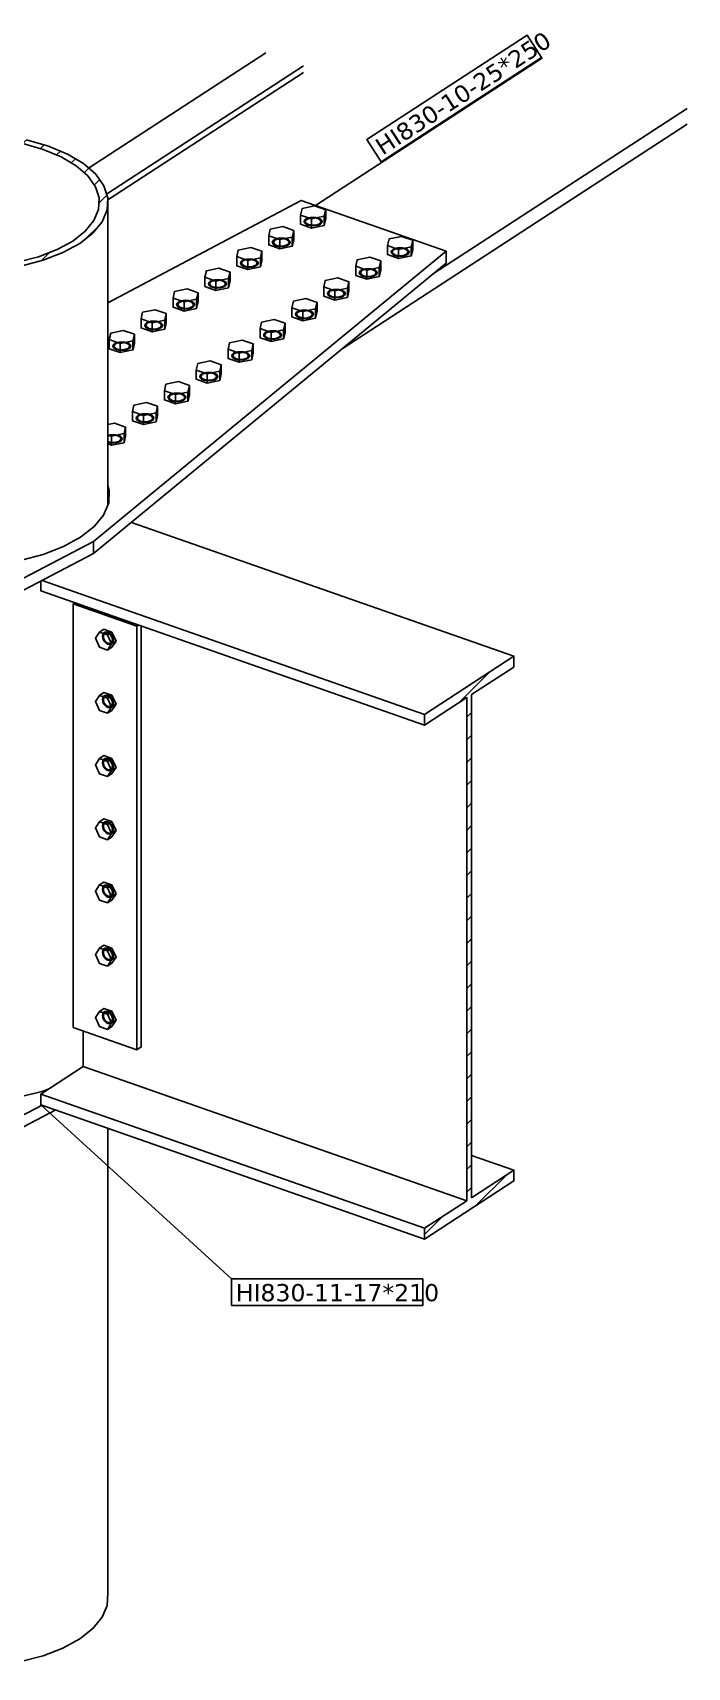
# Model space of a CAD drawing. Header units: millimetres. Extents: x 15962 to 71432, y 9666 to 72266.
# Drawn here: x 29095 to 30005, y 37798 to 40070 of the extents above; entities that cross this region are included whole.
import ezdxf

# ---------------------------------------------------------------- set-up
doc = ezdxf.new("R2010")
doc.units = ezdxf.units.MM
doc.header["$LTSCALE"] = 2
doc.styles.add('Arial Narrow', font='verdana.ttf', dxfattribs={"height": 0.2})

msp = doc.modelspace()

# ---------------------------------------------------------------- hatches: boundary and pattern name
at = {"linetype": 'Continuous'}
h = msp.add_hatch(dxfattribs=at)
h.set_pattern_fill('', scale=7, style=0, pattern_type=0)
h.set_pattern_definition([(45, (29086.616, 39921.609), (-15.7154, 15.7154), [])])
h.paths.add_polyline_path([(29116.8672, 39912.8497), (29086.616, 39921.6089), (29053.6367, 39927.7284), (29018.9313, 39931.0224), (28983.5545, 39931.3907), (28948.5811, 39928.8222), (28915.0738, 39923.3949), (28884.0506, 39915.2737), (28856.4542, 39904.7054), (28833.1231, 39892.011), (28814.7662, 39877.5764), (28801.9412, 39861.84), (28795.0379, 39845.2801), (28794.266, 39828.3997), (28799.6489, 39811.7118), (28811.0231, 39795.7235), (28828.043, 39780.9205), (28850.1915, 39767.7527), (28876.7955, 39756.62), (28907.0468, 39747.8609), (28940.0261, 39741.7413), (28974.7314, 39738.4474), (29010.1082, 39738.079), (29045.0816, 39740.6475), (29078.589, 39746.0748), (29109.6121, 39754.196), (29137.2085, 39764.7644), (29160.5396, 39777.4587), (29178.8965, 39791.8934), (29191.7215, 39807.6297), (29198.6248, 39824.1897), (29199.3967, 39841.07), (29194.0138, 39857.7579), (29182.6396, 39873.7462), (29165.6197, 39888.5492), (29143.4712, 39901.717)])
h.paths.add_polyline_path([(29155.6421, 39885.368), (29171.6559, 39871.4401), (29182.3577, 39856.3969), (29187.4224, 39840.6955), (29186.6961, 39824.813), (29180.2009, 39809.232), (29168.1341, 39794.4259), (29150.8623, 39780.8445), (29128.9104, 39768.9005), (29102.9453, 39758.9569), (29073.756, 39751.3158), (29042.2294, 39746.2093), (29009.3234, 39743.7927), (28976.0378, 39744.1392), (28943.384, 39747.2385), (28912.3542, 39752.9963), (28883.8912, 39761.2377), (28858.8599, 39771.7122), (28838.0207, 39784.1017), (28822.0069, 39798.0296), (28811.305, 39813.0728), (28806.2403, 39828.7742), (28806.9666, 39844.6567), (28813.4618, 39860.2377), (28825.5287, 39875.0439), (28842.8004, 39888.6252), (28864.7524, 39900.5692), (28890.7174, 39910.5128), (28919.9067, 39918.1539), (28951.4334, 39923.2604), (28984.3394, 39925.6771), (29017.6249, 39925.3305), (29050.2787, 39922.2312), (29081.3085, 39916.4734), (29109.7715, 39908.2321), (29134.8029, 39897.7575)])
h = msp.add_hatch(dxfattribs=at)
h.set_pattern_fill('', scale=7, style=0, pattern_type=0)
h.set_pattern_definition([(45, (29640.12, 39122.617), (-15.71545, 15.71545), [])])
h.paths.add_polyline_path([(29764.2949, 39203.4253), (29640.1199, 39122.6169), (29640.1199, 39107.677), (29698.9552, 39145.9648), (29698.9552, 38446.4264), (29640.1199, 38408.1385), (29640.1199, 38393.1987), (29764.2949, 38474.0071), (29764.2949, 38488.947), (29705.4596, 38450.6592), (29705.4596, 39150.1976), (29764.2949, 39188.4854)])

# ---------------------------------------------------------------- linework, layer by layer
at = {"color": 2, "linetype": 'Continuous'}
for p, q in [((29172.8274, 39882.2803), (29419.3641, 40042.7171)), ((29197.7841, 39846.0693), (29471.783, 40024.3775)), ((29488.3533, 39830.3814), (29803.7818, 40035.6505)), ((29199.3967, 39837.8911), (29471.783, 40015.1499)), ((29651.1069, 39734.5572), (30005.393, 39965.1133)), ((29523.9926, 39629.8656), (30005.393, 39943.1429)), ((29199.3967, 39413.4856), (29199.3967, 39841.07)), ((29200.9089, 39419.4919), (29199.3967, 39424.1799)), ((29232.237, 39389.5749), (29764.2949, 39203.4253)), ((29108.0371, 39308.7752), (29640.1199, 39122.6169)), ((29153.7826, 39277.8305), (29151.3741, 39276.2632)), ((29165.3517, 38633.1167), (29698.9552, 38446.4264)), ((29106.5164, 38594.8289), (29640.1199, 38408.1385)), ((29127.1672, 38572.664), (28519.7808, 38255.0166)), ((28541.6895, 38283.1718), (29108.0371, 38579.357)), ((29640.1199, 38393.1987), (29106.5164, 38579.889)), ((29199.3967, 37900.6822), (29199.3967, 38547.3933)), ((29705.4596, 38509.5315), (29764.2949, 38488.947))]:
    msp.add_line(p, q, dxfattribs=at)
at = {"color": 7, "linetype": 'Continuous'}
for p, q in [((29205.348, 39237.1667), (29199.1038, 39233.1031)), ((29210.9353, 39224.6661), (29205.348, 39237.1667)), ((29210.9353, 39224.6661), (29204.691, 39220.6026)), ((29205.348, 39149.2849), (29199.1038, 39145.2214)), ((29210.9353, 39136.7844), (29205.348, 39149.2849)), ((29210.9353, 39136.7844), (29204.691, 39132.7209)), ((29205.348, 39061.4032), (29199.1038, 39057.3397)), ((29210.9353, 39048.9026), (29204.691, 39044.8391)), ((29210.9353, 39048.9026), (29205.348, 39061.4032)), ((29205.348, 38973.5215), (29199.1038, 38969.458)), ((29210.9353, 38961.0209), (29204.691, 38956.9574)), ((29210.9353, 38961.0209), (29205.348, 38973.5215)), ((29205.348, 38885.6398), (29199.1038, 38881.5763)), ((29210.9353, 38873.1392), (29204.691, 38869.0757)), ((29210.9353, 38873.1392), (29205.348, 38885.6398)), ((29205.348, 38797.7581), (29199.1038, 38793.6946)), ((29210.9353, 38785.2575), (29205.348, 38797.7581)), ((29210.9353, 38785.2575), (29204.691, 38781.194)), ((29205.348, 38709.8764), (29199.1038, 38705.8129)), ((29210.9353, 38697.3758), (29205.348, 38709.8764)), ((29210.9353, 38697.3758), (29204.691, 38693.3123))]:
    msp.add_line(p, q, dxfattribs=at)
at = {"color": 2, "linetype": 'Continuous'}
for points in [[(29073.756, 39751.3158), (29102.9453, 39758.9569), (29128.9104, 39768.9005), (29150.8623, 39780.8445), (29168.1341, 39794.4259), (29180.2009, 39809.232), (29186.6961, 39824.813), (29187.4224, 39840.6955), (29182.3577, 39856.3969), (29171.6559, 39871.4401), (29155.6421, 39885.368), (29134.8029, 39897.7575), (29109.7715, 39908.2321), (29081.3085, 39916.4734)], [(29086.616, 39921.6089), (29116.8672, 39912.8497), (29143.4712, 39901.717), (29165.6197, 39888.5492), (29182.6396, 39873.7462), (29194.0138, 39857.7579), (29199.3967, 39841.07), (29198.6248, 39824.1897), (29191.7215, 39807.6297), (29178.8965, 39791.8934), (29160.5396, 39777.4587), (29137.2085, 39764.7644), (29109.6121, 39754.196), (29078.589, 39746.0748)], [(29199.3967, 39694.6568), (29468.4008, 39837.3622), (29670.012, 39766.825), (29179.526, 39362.8596), (28519.7808, 39017.8298), (28519.7808, 39001.1323), (29179.526, 39346.1621)], [(29670.012, 39766.825), (29670.012, 39750.1275), (29179.526, 39346.1621), (29179.526, 39362.8596)], [(28794.266, 39455.2378), (28787.2593, 39438.4299), (28786.4684, 39421.1337), (28791.9839, 39404.0348), (28803.6383, 39387.6527), (28821.0774, 39372.4851), (28843.7713, 39358.9929), (28871.0306, 39347.5861), (28902.027, 39338.6112), (28935.8186, 39332.3409), (28971.3787, 39328.9658), (29007.6269, 39328.5884), (29043.4617, 39331.2202), (29077.7944, 39336.7812), (29109.5817, 39345.1024), (29137.8578, 39355.931), (29161.7635, 39368.938), (29180.5726, 39383.7282), (29193.7134, 39399.8522), (29200.7868, 39416.82), (29201.5777, 39434.1161), (29199.3967, 39440.8775)], [(29640.1199, 39107.677), (29106.5164, 39294.3674), (29106.5164, 39307.9799)], [(29240.0831, 39245.2268), (29151.3741, 39276.2632), (29151.3741, 38687.4557), (29240.0831, 38656.4193), (29245.9962, 38660.2674), (29245.9962, 39245.5679)], [(29242.4915, 39246.7941), (29240.0831, 39245.2268), (29240.0831, 38656.4193)], [(28971.8591, 38582.8451), (29007.6269, 38582.4727), (29043.4617, 38585.1045), (29077.7944, 38590.6655), (29109.5817, 38598.9867), (29117.6584, 38602.0798)], [(29199.3967, 37900.6822), (29198.6248, 37883.8018), (29191.7215, 37867.2419), (29178.8965, 37851.5055), (29160.5396, 37837.0708), (29137.2085, 37824.3765), (29109.6121, 37813.8082), (29078.589, 37805.687), (29045.0816, 37800.2597), (29010.1082, 37797.6912), (28974.7314, 37798.0595), (28940.0261, 37801.3535), (28907.0468, 37807.473), (28876.7955, 37816.2322), (28850.1915, 37827.3648), (28828.043, 37840.5327), (28811.0231, 37855.3356), (28799.6489, 37871.324), (28794.266, 37888.0118)]]:
    msp.add_lwpolyline(points, dxfattribs=at)
at = {"color": 7, "linetype": 'Continuous'}
for points in [[(29487.1448, 39829.6601), (29502.5096, 39824.2845), (29500.4355, 39815.2474), (29482.9964, 39811.586), (29467.6316, 39816.9616), (29469.7058, 39825.9987)], [(29442.7966, 39800.8), (29458.1614, 39795.4243), (29456.0872, 39786.3872), (29438.6482, 39782.7258), (29423.2834, 39788.1015), (29425.3576, 39797.1385)], [(29477.6793, 39803.0526), (29474.9259, 39804.3779), (29473.1657, 39806.0443), (29472.5707, 39807.8887), (29473.1994, 39809.7305), (29474.9901, 39811.3895), (29477.7675, 39812.7032), (29481.2598, 39813.5432), (29485.1252, 39813.8271), (29488.9852, 39813.5271), (29492.462, 39812.6727), (29495.2153, 39811.3474), (29496.9756, 39809.681), (29497.5705, 39807.8366), (29496.9419, 39805.9948), (29495.1512, 39804.3358), (29492.3737, 39803.022), (29488.8814, 39802.1821), (29485.0161, 39801.8982), (29481.1561, 39802.1982)], [(29480.6404, 39812.6669), (29486.2682, 39813.0802), (29491.575, 39812.0955), (29495.139, 39809.9765), (29496.0052, 39807.2912), (29493.9415, 39804.759), (29489.5008, 39803.0584), (29483.8731, 39802.6451), (29478.5662, 39803.6298), (29475.0022, 39805.7487), (29474.136, 39808.434), (29476.1997, 39810.9663)], [(29433.331, 39774.1924), (29430.5777, 39775.5177), (29428.8175, 39777.1841), (29428.2225, 39779.0285), (29428.8512, 39780.8703), (29430.6418, 39782.5293), (29433.4193, 39783.8431), (29436.9116, 39784.683), (29440.7769, 39784.9669), (29444.6369, 39784.6669), (29448.1138, 39783.8125), (29450.8671, 39782.4872), (29452.6273, 39780.8208), (29453.2223, 39778.9764), (29452.5936, 39777.1346), (29450.803, 39775.4756), (29448.0255, 39774.1618), (29444.5332, 39773.3219), (29440.6679, 39773.038), (29436.8079, 39773.338)], [(29436.2922, 39783.8067), (29441.9199, 39784.22), (29447.2268, 39783.2353), (29450.7908, 39781.1164), (29451.657, 39778.4311), (29449.5933, 39775.8988), (29445.1526, 39774.1982), (29439.5249, 39773.7849), (29434.218, 39774.7696), (29430.654, 39776.8886), (29429.7878, 39779.5739), (29431.8515, 39782.1061)], [(29608.1115, 39787.3378), (29623.4763, 39781.9622), (29621.4021, 39772.9251), (29603.9631, 39769.2637), (29588.5983, 39774.6394), (29590.6725, 39783.6764)], [(29398.4484, 39771.9398), (29413.8132, 39766.5641), (29411.739, 39757.5271), (29394.3, 39753.8657), (29378.9352, 39759.2413), (29381.0093, 39768.2784)], [(29388.9828, 39745.3323), (29386.2295, 39746.6576), (29384.4692, 39748.324), (29383.8743, 39750.1683), (29384.5029, 39752.0102), (29386.2936, 39753.6692), (29389.0711, 39754.9829), (29392.5634, 39755.8229), (29396.4287, 39756.1067), (29400.2887, 39755.8068), (29403.7655, 39754.9523), (29406.5189, 39753.6271), (29408.2791, 39751.9607), (29408.8741, 39750.1163), (29408.2454, 39748.2744), (29406.4547, 39746.6155), (29403.6773, 39745.3017), (29400.185, 39744.4618), (29396.3196, 39744.1779), (29392.4596, 39744.4778)], [(29391.944, 39754.9465), (29397.5717, 39755.3599), (29402.8786, 39754.3751), (29406.4426, 39752.2562), (29407.3088, 39749.5709), (29405.2451, 39747.0387), (29400.8044, 39745.3381), (29395.1766, 39744.9248), (29389.8698, 39745.9095), (29386.3058, 39748.0284), (29385.4396, 39750.7137), (29387.5033, 39753.2459)], [(29563.7633, 39758.4777), (29579.1281, 39753.102), (29577.0539, 39744.065), (29559.6149, 39740.4035), (29544.2501, 39745.7792), (29546.3243, 39754.8163)], [(29598.6459, 39760.7303), (29595.8926, 39762.0556), (29594.1324, 39763.722), (29593.5374, 39765.5664), (29594.1661, 39767.4082), (29595.9568, 39769.0672), (29598.7342, 39770.381), (29602.2265, 39771.2209), (29606.0919, 39771.5048), (29609.9519, 39771.2048), (29613.4287, 39770.3504), (29616.182, 39769.0251), (29617.9423, 39767.3587), (29618.5372, 39765.5143), (29617.9086, 39763.6725), (29616.1179, 39762.0135), (29613.3404, 39760.6997), (29609.8481, 39759.8598), (29605.9828, 39759.5759), (29602.1228, 39759.8759)], [(29601.6071, 39770.3446), (29607.2349, 39770.7579), (29612.5417, 39769.7732), (29616.1057, 39767.6543), (29616.9719, 39764.9689), (29614.9082, 39762.4367), (29610.4675, 39760.7361), (29604.8398, 39760.3228), (29599.5329, 39761.3075), (29595.9689, 39763.4264), (29595.1027, 39766.1118), (29597.1664, 39768.644)], [(29354.1002, 39743.0796), (29369.465, 39737.704), (29367.3908, 39728.6669), (29349.9518, 39725.0055), (29334.5869, 39730.3812), (29336.6611, 39739.4182)], [(29519.4151, 39729.6175), (29534.7799, 39724.2419), (29532.7057, 39715.2048), (29515.2667, 39711.5434), (29499.9018, 39716.919), (29501.976, 39725.9561)], [(29554.2977, 39731.8702), (29551.5444, 39733.1954), (29549.7841, 39734.8618), (29549.1892, 39736.7062), (29549.8179, 39738.548), (29551.6085, 39740.207), (29554.386, 39741.5208), (29557.8783, 39742.3607), (29561.7436, 39742.6446), (29565.6036, 39742.3446), (29569.0805, 39741.4902), (29571.8338, 39740.1649), (29573.594, 39738.4985), (29574.189, 39736.6542), (29573.5603, 39734.8123), (29571.7697, 39733.1533), (29568.9922, 39731.8396), (29565.4999, 39730.9996), (29561.6346, 39730.7158), (29557.7745, 39731.0157)], [(29557.2589, 39741.4844), (29562.8866, 39741.8977), (29568.1935, 39740.913), (29571.7575, 39738.7941), (29572.6237, 39736.1088), (29570.56, 39733.5765), (29566.1193, 39731.8759), (29560.4916, 39731.4626), (29555.1847, 39732.4474), (29551.6207, 39734.5663), (29550.7545, 39737.2516), (29552.8182, 39739.7838)], [(29309.7519, 39714.2195), (29325.1168, 39708.8438), (29323.0426, 39699.8068), (29305.6035, 39696.1454), (29290.2387, 39701.521), (29292.3129, 39710.5581)], [(29344.6346, 39716.4721), (29341.8813, 39717.7974), (29340.121, 39719.4638), (29339.5261, 39721.3082), (29340.1547, 39723.15), (29341.9454, 39724.809), (29344.7228, 39726.1228), (29348.2152, 39726.9627), (29352.0805, 39727.2466), (29355.9405, 39726.9466), (29359.4173, 39726.0922), (29362.1706, 39724.7669), (29363.9309, 39723.1005), (29364.5258, 39721.2561), (29363.8972, 39719.4143), (29362.1065, 39717.7553), (29359.3291, 39716.4415), (29355.8368, 39715.6016), (29351.9714, 39715.3177), (29348.1114, 39715.6177)], [(29347.5957, 39726.0864), (29353.2235, 39726.4997), (29358.5304, 39725.515), (29362.0944, 39723.3961), (29362.9606, 39720.7107), (29360.8968, 39718.1785), (29356.4562, 39716.4779), (29350.8284, 39716.0646), (29345.5216, 39717.0493), (29341.9575, 39719.1682), (29341.0913, 39721.8536), (29343.1551, 39724.3858)], [(29509.9495, 39703.01), (29507.1962, 39704.3353), (29505.4359, 39706.0017), (29504.841, 39707.846), (29505.4696, 39709.6879), (29507.2603, 39711.3469), (29510.0378, 39712.6606), (29513.5301, 39713.5006), (29517.3954, 39713.7845), (29521.2554, 39713.4845), (29524.7322, 39712.6301), (29527.4855, 39711.3048), (29529.2458, 39709.6384), (29529.8408, 39707.794), (29529.2121, 39705.9522), (29527.4214, 39704.2932), (29524.644, 39702.9794), (29521.1517, 39702.1395), (29517.2863, 39701.8556), (29513.4263, 39702.1556)], [(29512.9107, 39712.6243), (29518.5384, 39713.0376), (29523.8453, 39712.0528), (29527.4093, 39709.9339), (29528.2755, 39707.2486), (29526.2118, 39704.7164), (29521.7711, 39703.0158), (29516.1433, 39702.6025), (29510.8365, 39703.5872), (29507.2724, 39705.7061), (29506.4063, 39708.3914), (29508.47, 39710.9237)], [(29265.4037, 39685.3593), (29280.7685, 39679.9837), (29278.6943, 39670.9466), (29261.2553, 39667.2852), (29245.8905, 39672.6608), (29247.9647, 39681.6979)], [(29300.2864, 39687.612), (29297.5331, 39688.9372), (29295.7728, 39690.6036), (29295.1779, 39692.448), (29295.8065, 39694.2899), (29297.5972, 39695.9488), (29300.3746, 39697.2626), (29303.8669, 39698.1025), (29307.7323, 39698.3864), (29311.5923, 39698.0865), (29315.0691, 39697.232), (29317.8224, 39695.9067), (29319.5827, 39694.2403), (29320.1776, 39692.396), (29319.549, 39690.5541), (29317.7583, 39688.8951), (29314.9809, 39687.5814), (29311.4885, 39686.7414), (29307.6232, 39686.4576), (29303.7632, 39686.7575)], [(29303.2475, 39697.2262), (29308.8753, 39697.6395), (29314.1821, 39696.6548), (29317.7462, 39694.5359), (29318.6124, 39691.8506), (29316.5486, 39689.3184), (29312.108, 39687.6178), (29306.4802, 39687.2044), (29301.1733, 39688.1892), (29297.6093, 39690.3081), (29296.7431, 39692.9934), (29298.8068, 39695.5256)], [(29475.0668, 39700.7574), (29490.4317, 39695.3817), (29488.3575, 39686.3446), (29470.9185, 39682.6832), (29455.5536, 39688.0589), (29457.6278, 39697.0959)], [(29465.6013, 39674.1498), (29462.848, 39675.4751), (29461.0877, 39677.1415), (29460.4928, 39678.9859), (29461.1214, 39680.8277), (29462.9121, 39682.4867), (29465.6895, 39683.8005), (29469.1818, 39684.6404), (29473.0472, 39684.9243), (29476.9072, 39684.6243), (29480.384, 39683.7699), (29483.1373, 39682.4446), (29484.8976, 39680.7782), (29485.4925, 39678.9338), (29484.8639, 39677.092), (29483.0732, 39675.433), (29480.2958, 39674.1192), (29476.8035, 39673.2793), (29472.9381, 39672.9954), (29469.0781, 39673.2954)], [(29468.5624, 39683.7641), (29474.1902, 39684.1774), (29479.4971, 39683.1927), (29483.0611, 39681.0738), (29483.9273, 39678.3885), (29481.8635, 39675.8562), (29477.4229, 39674.1556), (29471.7951, 39673.7423), (29466.4882, 39674.727), (29462.9242, 39676.8459), (29462.058, 39679.5313), (29464.1218, 39682.0635)], [(29255.9381, 39658.7518), (29253.1848, 39660.0771), (29251.4246, 39661.7435), (29250.8296, 39663.5879), (29251.4583, 39665.4297), (29253.249, 39667.0887), (29256.0264, 39668.4025), (29259.5187, 39669.2424), (29263.3841, 39669.5263), (29267.2441, 39669.2263), (29270.7209, 39668.3719), (29273.4742, 39667.0466), (29275.2345, 39665.3802), (29275.8294, 39663.5358), (29275.2008, 39661.694), (29273.4101, 39660.035), (29270.6326, 39658.7212), (29267.1403, 39657.8813), (29263.275, 39657.5974), (29259.415, 39657.8974)], [(29258.8993, 39668.3661), (29264.5271, 39668.7794), (29269.8339, 39667.7947), (29273.3979, 39665.6757), (29274.2641, 39662.9904), (29272.2004, 39660.4582), (29267.7597, 39658.7576), (29262.132, 39658.3443), (29256.8251, 39659.329), (29253.2611, 39661.4479), (29252.3949, 39664.1332), (29254.4586, 39666.6655)], [(29430.7186, 39671.8972), (29446.0835, 39666.5215), (29444.0093, 39657.4845), (29426.5702, 39653.8231), (29411.2054, 39659.1987), (29413.2796, 39668.2358)], [(29221.0555, 39656.4992), (29236.4203, 39651.1235), (29234.3461, 39642.0864), (29216.9071, 39638.425), (29201.5423, 39643.8007), (29203.6165, 39652.8377)], [(29211.5899, 39629.8916), (29208.8366, 39631.2169), (29207.0763, 39632.8833), (29206.4814, 39634.7277), (29207.1101, 39636.5695), (29208.9007, 39638.2285), (29211.6782, 39639.5423), (29215.1705, 39640.3822), (29219.0358, 39640.6661), (29222.8958, 39640.3661), (29226.3727, 39639.5117), (29229.126, 39638.1864), (29230.8862, 39636.52), (29231.4812, 39634.6756), (29230.8525, 39632.8338), (29229.0619, 39631.1748), (29226.2844, 39629.8611), (29222.7921, 39629.0211), (29218.9268, 39628.7372), (29215.0667, 39629.0372)], [(29214.5511, 39639.5059), (29220.1788, 39639.9192), (29225.4857, 39638.9345), (29229.0497, 39636.8156), (29229.9159, 39634.1303), (29227.8522, 39631.598), (29223.4115, 39629.8974), (29217.7838, 39629.4841), (29212.4769, 39630.4688), (29208.9129, 39632.5878), (29208.0467, 39635.2731), (29210.1104, 39637.8053)], [(29386.3704, 39643.037), (29401.7352, 39637.6614), (29399.661, 39628.6243), (29382.222, 39624.9629), (29366.8572, 39630.3386), (29368.9314, 39639.3756)], [(29421.2531, 39645.2897), (29418.4998, 39646.615), (29416.7395, 39648.2813), (29416.1446, 39650.1257), (29416.7732, 39651.9676), (29418.5639, 39653.6266), (29421.3413, 39654.9403), (29424.8336, 39655.7803), (29428.699, 39656.0641), (29432.559, 39655.7642), (29436.0358, 39654.9097), (29438.7891, 39653.5845), (29440.5494, 39651.9181), (29441.1443, 39650.0737), (29440.5157, 39648.2318), (29438.725, 39646.5728), (29435.9476, 39645.2591), (29432.4552, 39644.4192), (29428.5899, 39644.1353), (29424.7299, 39644.4352)], [(29424.2142, 39654.9039), (29429.842, 39655.3173), (29435.1488, 39654.3325), (29438.7129, 39652.2136), (29439.5791, 39649.5283), (29437.5153, 39646.9961), (29433.0746, 39645.2955), (29427.4469, 39644.8822), (29422.14, 39645.8669), (29418.576, 39647.9858), (29417.7098, 39650.6711), (29419.7735, 39653.2033)], [(29376.9048, 39616.4295), (29374.1515, 39617.7548), (29372.3913, 39619.4212), (29371.7963, 39621.2656), (29372.425, 39623.1074), (29374.2157, 39624.7664), (29376.9931, 39626.0802), (29380.4854, 39626.9201), (29384.3508, 39627.204), (29388.2108, 39626.904), (29391.6876, 39626.0496), (29394.4409, 39624.7243), (29396.2012, 39623.0579), (29396.7961, 39621.2135), (29396.1674, 39619.3717), (29394.3768, 39617.7127), (29391.5993, 39616.3989), (29388.107, 39615.559), (29384.2417, 39615.2751), (29380.3817, 39615.5751)], [(29379.866, 39626.0438), (29385.4937, 39626.4571), (29390.8006, 39625.4724), (29394.3646, 39623.3535), (29395.2308, 39620.6681), (29393.1671, 39618.1359), (29388.7264, 39616.4353), (29383.0987, 39616.022), (29377.7918, 39617.0067), (29374.2278, 39619.1256), (29373.3616, 39621.811), (29375.4253, 39624.3432)], [(29342.0222, 39614.1769), (29357.387, 39608.8012), (29355.3128, 39599.7642), (29337.8738, 39596.1028), (29322.509, 39601.4784), (29324.5832, 39610.5155)], [(29332.5566, 39587.5694), (29329.8033, 39588.8946), (29328.043, 39590.561), (29327.4481, 39592.4054), (29328.0767, 39594.2472), (29329.8674, 39595.9062), (29332.6449, 39597.22), (29336.1372, 39598.0599), (29340.0025, 39598.3438), (29343.8625, 39598.0439), (29347.3394, 39597.1894), (29350.0927, 39595.8641), (29351.8529, 39594.1977), (29352.4479, 39592.3534), (29351.8192, 39590.5115), (29350.0285, 39588.8525), (29347.2511, 39587.5388), (29343.7588, 39586.6988), (29339.8934, 39586.415), (29336.0334, 39586.7149)], [(29335.5178, 39597.1836), (29341.1455, 39597.5969), (29346.4524, 39596.6122), (29350.0164, 39594.4933), (29350.8826, 39591.808), (29348.8189, 39589.2758), (29344.3782, 39587.5751), (29338.7505, 39587.1618), (29333.4436, 39588.1466), (29329.8796, 39590.2655), (29329.0134, 39592.9508), (29331.0771, 39595.483)], [(29297.674, 39585.3167), (29313.0388, 39579.9411), (29310.9646, 39570.904), (29293.5256, 39567.2426), (29278.1607, 39572.6182), (29280.2349, 39581.6553)], [(29253.3257, 39556.4566), (29268.6906, 39551.0809), (29266.6164, 39542.0438), (29249.1774, 39538.3824), (29233.8125, 39543.7581), (29235.8867, 39552.7951)], [(29288.2084, 39558.7092), (29285.4551, 39560.0345), (29283.6948, 39561.7009), (29283.0999, 39563.5453), (29283.7285, 39565.3871), (29285.5192, 39567.0461), (29288.2966, 39568.3598), (29291.789, 39569.1998), (29295.6543, 39569.4837), (29299.5143, 39569.1837), (29302.9911, 39568.3293), (29305.7444, 39567.004), (29307.5047, 39565.3376), (29308.0996, 39563.4932), (29307.471, 39561.6514), (29305.6803, 39559.9924), (29302.9029, 39558.6786), (29299.4106, 39557.8387), (29295.5452, 39557.5548), (29291.6852, 39557.8548)], [(29291.1696, 39568.3235), (29296.7973, 39568.7368), (29302.1042, 39567.7521), (29305.6682, 39565.6331), (29306.5344, 39562.9478), (29304.4707, 39560.4156), (29300.03, 39558.715), (29294.4022, 39558.3017), (29289.0954, 39559.2864), (29285.5313, 39561.4053), (29284.6651, 39564.0906), (29286.7289, 39566.6229)], [(29243.8602, 39529.849), (29241.1069, 39531.1743), (29239.3466, 39532.8407), (29238.7517, 39534.6851), (29239.3803, 39536.5269), (29241.171, 39538.1859), (29243.9484, 39539.4997), (29247.4407, 39540.3396), (29251.3061, 39540.6235), (29255.1661, 39540.3235), (29258.6429, 39539.4691), (29261.3962, 39538.1438), (29263.1565, 39536.4774), (29263.7514, 39534.633), (29263.1228, 39532.7912), (29261.3321, 39531.1322), (29258.5547, 39529.8184), (29255.0624, 39528.9785), (29251.197, 39528.6946), (29247.337, 39528.9946)], [(29246.8213, 39539.4633), (29252.4491, 39539.8766), (29257.756, 39538.8919), (29261.32, 39536.773), (29262.1862, 39534.0877), (29260.1224, 39531.5554), (29255.6818, 39529.8548), (29250.054, 39529.4415), (29244.7471, 39530.4262), (29241.1831, 39532.5452), (29240.3169, 39535.2305), (29242.3807, 39537.7627)], [(29199.1038, 39212.0115), (29187.9294, 39215.9211), (29182.3422, 39228.4217), (29187.9294, 39237.0127), (29199.1038, 39233.1031), (29204.691, 39220.6026)], [(29199.7608, 39236.9244), (29202.1283, 39235.6875), (29204.264, 39233.7544), (29205.9589, 39231.3144), (29207.0471, 39228.6063), (29207.422, 39225.8952), (29207.0471, 39223.4465), (29205.9589, 39221.4999), (29204.264, 39220.2458), (29202.1283, 39219.8072), (29199.7608, 39220.2269), (29197.3934, 39221.4638), (29195.2577, 39223.3969), (29193.5628, 39225.8369), (29192.4746, 39228.545), (29192.0996, 39231.256), (29192.4746, 39233.7048), (29193.5628, 39235.6514), (29195.2577, 39236.9054), (29197.3934, 39237.3441)], [(29205.348, 39223.1056), (29202.9866, 39221.3584), (29199.7608, 39221.5451), (29196.535, 39223.6156), (29194.1736, 39227.0152), (29193.3093, 39230.8328), (29194.1736, 39234.0457), (29196.535, 39235.7929), (29199.7608, 39235.6062), (29202.9866, 39233.5357), (29205.348, 39230.1361), (29206.2124, 39226.3184)], [(29199.1038, 39124.1298), (29187.9294, 39128.0394), (29182.3422, 39140.54), (29187.9294, 39149.131), (29199.1038, 39145.2214), (29204.691, 39132.7209)], [(29199.7608, 39149.0427), (29202.1283, 39147.8058), (29204.264, 39145.8727), (29205.9589, 39143.4327), (29207.0471, 39140.7246), (29207.422, 39138.0135), (29207.0471, 39135.5648), (29205.9589, 39133.6181), (29204.264, 39132.3641), (29202.1283, 39131.9255), (29199.7608, 39132.3452), (29197.3934, 39133.5821), (29195.2577, 39135.5151), (29193.5628, 39137.9551), (29192.4746, 39140.6632), (29192.0996, 39143.3743), (29192.4746, 39145.8231), (29193.5628, 39147.7697), (29195.2577, 39149.0237), (29197.3934, 39149.4624)], [(29205.348, 39135.2239), (29202.9866, 39133.4767), (29199.7608, 39133.6634), (29196.535, 39135.7339), (29194.1736, 39139.1334), (29193.3093, 39142.9511), (29194.1736, 39146.164), (29196.535, 39147.9111), (29199.7608, 39147.7245), (29202.9866, 39145.654), (29205.348, 39142.2544), (29206.2124, 39138.4367)], [(29199.1038, 39036.2481), (29187.9294, 39040.1577), (29182.3422, 39052.6583), (29187.9294, 39061.2493), (29199.1038, 39057.3397), (29204.691, 39044.8391)], [(29199.7608, 39061.161), (29202.1283, 39059.9241), (29204.264, 39057.991), (29205.9589, 39055.551), (29207.0471, 39052.8429), (29207.422, 39050.1318), (29207.0471, 39047.6831), (29205.9589, 39045.7364), (29204.264, 39044.4824), (29202.1283, 39044.0438), (29199.7608, 39044.4635), (29197.3934, 39045.7004), (29195.2577, 39047.6334), (29193.5628, 39050.0734), (29192.4746, 39052.7815), (29192.0996, 39055.4926), (29192.4746, 39057.9413), (29193.5628, 39059.888), (29195.2577, 39061.142), (29197.3934, 39061.5807)], [(29205.348, 39047.3422), (29202.9866, 39045.595), (29199.7608, 39045.7817), (29196.535, 39047.8522), (29194.1736, 39051.2517), (29193.3093, 39055.0694), (29194.1736, 39058.2823), (29196.535, 39060.0294), (29199.7608, 39059.8428), (29202.9866, 39057.7722), (29205.348, 39054.3727), (29206.2124, 39050.555)], [(29199.1038, 38948.3664), (29187.9294, 38952.276), (29182.3422, 38964.7766), (29187.9294, 38973.3676), (29199.1038, 38969.458), (29204.691, 38956.9574)], [(29199.7608, 38973.2793), (29202.1283, 38972.0424), (29204.264, 38970.1093), (29205.9589, 38967.6693), (29207.0471, 38964.9612), (29207.422, 38962.2501), (29207.0471, 38959.8014), (29205.9589, 38957.8547), (29204.264, 38956.6007), (29202.1283, 38956.1621), (29199.7608, 38956.5817), (29197.3934, 38957.8187), (29195.2577, 38959.7517), (29193.5628, 38962.1917), (29192.4746, 38964.8998), (29192.0996, 38967.6109), (29192.4746, 38970.0596), (29193.5628, 38972.0063), (29195.2577, 38973.2603), (29197.3934, 38973.6989)], [(29205.348, 38959.4605), (29202.9866, 38957.7133), (29199.7608, 38957.9), (29196.535, 38959.9705), (29194.1736, 38963.37), (29193.3093, 38967.1877), (29194.1736, 38970.4006), (29196.535, 38972.1477), (29199.7608, 38971.961), (29202.9866, 38969.8905), (29205.348, 38966.491), (29206.2124, 38962.6733)], [(29199.1038, 38860.4847), (29187.9294, 38864.3943), (29182.3422, 38876.8948), (29187.9294, 38885.4859), (29199.1038, 38881.5763), (29204.691, 38869.0757)], [(29199.7608, 38885.3976), (29202.1283, 38884.1606), (29204.264, 38882.2276), (29205.9589, 38879.7876), (29207.0471, 38877.0795), (29207.422, 38874.3684), (29207.0471, 38871.9197), (29205.9589, 38869.973), (29204.264, 38868.719), (29202.1283, 38868.2804), (29199.7608, 38868.7), (29197.3934, 38869.9369), (29195.2577, 38871.87), (29193.5628, 38874.31), (29192.4746, 38877.0181), (29192.0996, 38879.7292), (29192.4746, 38882.1779), (29193.5628, 38884.1246), (29195.2577, 38885.3786), (29197.3934, 38885.8172)], [(29205.348, 38871.5787), (29202.9866, 38869.8316), (29199.7608, 38870.0183), (29196.535, 38872.0888), (29194.1736, 38875.4883), (29193.3093, 38879.306), (29194.1736, 38882.5188), (29196.535, 38884.266), (29199.7608, 38884.0793), (29202.9866, 38882.0088), (29205.348, 38878.6093), (29206.2124, 38874.7916)], [(29199.1038, 38772.603), (29187.9294, 38776.5125), (29182.3422, 38789.0131), (29187.9294, 38797.6042), (29199.1038, 38793.6946), (29204.691, 38781.194)], [(29199.7608, 38797.5158), (29202.1283, 38796.2789), (29204.264, 38794.3459), (29205.9589, 38791.9059), (29207.0471, 38789.1978), (29207.422, 38786.4867), (29207.0471, 38784.0379), (29205.9589, 38782.0913), (29204.264, 38780.8373), (29202.1283, 38780.3986), (29199.7608, 38780.8183), (29197.3934, 38782.0552), (29195.2577, 38783.9883), (29193.5628, 38786.4283), (29192.4746, 38789.1364), (29192.0996, 38791.8475), (29192.4746, 38794.2962), (29193.5628, 38796.2429), (29195.2577, 38797.4969), (29197.3934, 38797.9355)], [(29205.348, 38783.697), (29202.9866, 38781.9499), (29199.7608, 38782.1365), (29196.535, 38784.2071), (29194.1736, 38787.6066), (29193.3093, 38791.4243), (29194.1736, 38794.6371), (29196.535, 38796.3843), (29199.7608, 38796.1976), (29202.9866, 38794.1271), (29205.348, 38790.7276), (29206.2124, 38786.9099)], [(29199.1038, 38684.7213), (29187.9294, 38688.6308), (29182.3422, 38701.1314), (29187.9294, 38709.7224), (29199.1038, 38705.8129), (29204.691, 38693.3123)], [(29199.7608, 38709.6341), (29202.1283, 38708.3972), (29204.264, 38706.4642), (29205.9589, 38704.0242), (29207.0471, 38701.3161), (29207.422, 38698.605), (29207.0471, 38696.1562), (29205.9589, 38694.2096), (29204.264, 38692.9556), (29202.1283, 38692.5169), (29199.7608, 38692.9366), (29197.3934, 38694.1735), (29195.2577, 38696.1066), (29193.5628, 38698.5466), (29192.4746, 38701.2547), (29192.0996, 38703.9658), (29192.4746, 38706.4145), (29193.5628, 38708.3611), (29195.2577, 38709.6152), (29197.3934, 38710.0538)], [(29205.348, 38695.8153), (29202.9866, 38694.0682), (29199.7608, 38694.2548), (29196.535, 38696.3253), (29194.1736, 38699.7249), (29193.3093, 38703.5426), (29194.1736, 38706.7554), (29196.535, 38708.5026), (29199.7608, 38708.3159), (29202.9866, 38706.2454), (29205.348, 38702.8459), (29206.2124, 38699.0282)]]:
    msp.add_lwpolyline(points, close=True, dxfattribs=at)
for points in [[(29500.4355, 39802.487), (29502.5096, 39811.524), (29502.5096, 39824.2845)], [(29482.9964, 39811.586), (29482.9964, 39798.8256), (29467.6316, 39804.2012), (29467.6316, 39816.9616)], [(29482.9964, 39798.8256), (29500.4355, 39802.487), (29500.4355, 39815.2474)], [(29438.6482, 39782.7258), (29438.6482, 39769.9654), (29423.2834, 39775.3411), (29423.2834, 39788.1015)], [(29438.6482, 39769.9654), (29456.0872, 39773.6268), (29456.0872, 39786.3872)], [(29456.0872, 39773.6268), (29458.1614, 39782.6639), (29458.1614, 39795.4243)], [(29603.9631, 39769.2637), (29603.9631, 39756.5033), (29588.5983, 39761.8789), (29588.5983, 39774.6394)], [(29621.4021, 39760.1647), (29623.4763, 39769.2018), (29623.4763, 39781.9622)], [(29394.3, 39753.8657), (29394.3, 39741.1052), (29378.9352, 39746.4809), (29378.9352, 39759.2413)], [(29394.3, 39741.1052), (29411.739, 39744.7667), (29411.739, 39757.5271)], [(29411.739, 39744.7667), (29413.8132, 39753.8037), (29413.8132, 39766.5641)], [(29577.0539, 39731.3045), (29579.1281, 39740.3416), (29579.1281, 39753.102)], [(29603.9631, 39756.5033), (29621.4021, 39760.1647), (29621.4021, 39772.9251)], [(29349.9518, 39725.0055), (29349.9518, 39712.2451), (29334.5869, 39717.6207), (29334.5869, 39730.3812)], [(29349.9518, 39712.2451), (29367.3908, 39715.9065), (29367.3908, 39728.6669)], [(29367.3908, 39715.9065), (29369.465, 39724.9436), (29369.465, 39737.704)], [(29559.6149, 39740.4035), (29559.6149, 39727.6431), (29544.2501, 39733.0188), (29544.2501, 39745.7792)], [(29559.6149, 39727.6431), (29577.0539, 39731.3045), (29577.0539, 39744.065)], [(29323.0426, 39687.0463), (29325.1168, 39696.0834), (29325.1168, 39708.8438)], [(29515.2667, 39711.5434), (29515.2667, 39698.783), (29499.9018, 39704.1586), (29499.9018, 39716.919)], [(29515.2667, 39698.783), (29532.7057, 39702.4444), (29532.7057, 39715.2048)], [(29532.7057, 39702.4444), (29534.7799, 39711.4814), (29534.7799, 39724.2419)], [(29305.6035, 39696.1454), (29305.6035, 39683.3849), (29290.2387, 39688.7606), (29290.2387, 39701.521)], [(29305.6035, 39683.3849), (29323.0426, 39687.0463), (29323.0426, 39699.8068)], [(29470.9185, 39682.6832), (29470.9185, 39669.9228), (29455.5536, 39675.2985), (29455.5536, 39688.0589)], [(29470.9185, 39669.9228), (29488.3575, 39673.5842), (29488.3575, 39686.3446)], [(29488.3575, 39673.5842), (29490.4317, 39682.6213), (29490.4317, 39695.3817)], [(29261.2553, 39667.2852), (29261.2553, 39654.5248), (29245.8905, 39659.9004), (29245.8905, 39672.6608)], [(29261.2553, 39654.5248), (29278.6943, 39658.1862), (29278.6943, 39670.9466)], [(29278.6943, 39658.1862), (29280.7685, 39667.2232), (29280.7685, 39679.9837)], [(29444.0093, 39644.7241), (29446.0835, 39653.7611), (29446.0835, 39666.5215)], [(29216.9071, 39638.425), (29216.9071, 39625.6646), (29201.5423, 39631.0403), (29201.5423, 39643.8007)], [(29216.9071, 39625.6646), (29234.3461, 39629.326), (29234.3461, 39642.0864)], [(29234.3461, 39629.326), (29236.4203, 39638.3631), (29236.4203, 39651.1235)], [(29426.5702, 39653.8231), (29426.5702, 39641.0626), (29411.2054, 39646.4383), (29411.2054, 39659.1987)], [(29426.5702, 39641.0626), (29444.0093, 39644.7241), (29444.0093, 39657.4845)], [(29382.222, 39624.9629), (29382.222, 39612.2025), (29366.8572, 39617.5781), (29366.8572, 39630.3386)], [(29382.222, 39612.2025), (29399.661, 39615.8639), (29399.661, 39628.6243)], [(29399.661, 39615.8639), (29401.7352, 39624.901), (29401.7352, 39637.6614)], [(29337.8738, 39596.1028), (29337.8738, 39583.3423), (29322.509, 39588.718), (29322.509, 39601.4784)], [(29337.8738, 39583.3423), (29355.3128, 39587.0037), (29355.3128, 39599.7642)], [(29355.3128, 39587.0037), (29357.387, 39596.0408), (29357.387, 39608.8012)], [(29293.5256, 39567.2426), (29293.5256, 39554.4822), (29278.1607, 39559.8578), (29278.1607, 39572.6182)], [(29293.5256, 39554.4822), (29310.9646, 39558.1436), (29310.9646, 39570.904)], [(29310.9646, 39558.1436), (29313.0388, 39567.1806), (29313.0388, 39579.9411)], [(29266.6164, 39529.2834), (29268.6906, 39538.3205), (29268.6906, 39551.0809)], [(29199.3967, 39525.5849), (29208.9775, 39527.5964), (29224.3424, 39522.2207), (29222.2682, 39513.1837), (29204.8291, 39509.5223), (29199.3967, 39511.4229)], [(29249.1774, 39538.3824), (29249.1774, 39525.622), (29233.8125, 39530.9977), (29233.8125, 39543.7581)], [(29249.1774, 39525.622), (29266.6164, 39529.2834), (29266.6164, 39542.0438)], [(29199.3967, 39510.5433), (29199.6002, 39510.6395), (29203.0925, 39511.4795), (29206.9579, 39511.7633), (29210.8179, 39511.4634), (29214.2947, 39510.6089), (29217.048, 39509.2837), (29218.8083, 39507.6173), (29219.4032, 39505.7729), (29218.7746, 39503.931), (29216.9839, 39502.2721), (29214.2064, 39500.9583), (29210.7141, 39500.1184), (29206.8488, 39499.8345), (29202.9888, 39500.1344), (29199.512, 39500.9889), (29199.3967, 39501.0443)], [(29199.3967, 39509.425), (29202.4731, 39510.6031), (29208.1009, 39511.0165), (29213.4077, 39510.0317), (29216.9718, 39507.9128), (29217.8379, 39505.2275), (29215.7742, 39502.6953), (29211.3335, 39500.9947), (29205.7058, 39500.5814), (29200.3989, 39501.5661), (29199.3967, 39502.1619)], [(29199.3967, 39498.6625), (29204.8291, 39496.7618), (29204.8291, 39509.5223)], [(29204.8291, 39496.7618), (29222.2682, 39500.4233), (29222.2682, 39513.1837)], [(29222.2682, 39500.4233), (29224.3424, 39509.4603), (29224.3424, 39522.2207)], [(29205.348, 39237.1667), (29194.1736, 39241.0762), (29187.9294, 39237.0127)], [(29210.9353, 39224.6661), (29205.348, 39216.075), (29199.1038, 39212.0115)], [(29205.348, 39149.2849), (29194.1736, 39153.1945), (29187.9294, 39149.131)], [(29210.9353, 39136.7844), (29205.348, 39128.1933), (29199.1038, 39124.1298)], [(29205.348, 39061.4032), (29194.1736, 39065.3128), (29187.9294, 39061.2493)], [(29210.9353, 39048.9026), (29205.348, 39040.3116), (29199.1038, 39036.2481)], [(29205.348, 38973.5215), (29194.1736, 38977.4311), (29187.9294, 38973.3676)], [(29210.9353, 38961.0209), (29205.348, 38952.4299), (29199.1038, 38948.3664)], [(29205.348, 38885.6398), (29194.1736, 38889.5494), (29187.9294, 38885.4859)], [(29210.9353, 38873.1392), (29205.348, 38864.5482), (29199.1038, 38860.4847)], [(29205.348, 38797.7581), (29194.1736, 38801.6677), (29187.9294, 38797.6042)], [(29210.9353, 38785.2575), (29205.348, 38776.6665), (29199.1038, 38772.603)], [(29205.348, 38709.8764), (29194.1736, 38713.786), (29187.9294, 38709.7224)], [(29210.9353, 38697.3758), (29205.348, 38688.7848), (29199.1038, 38684.7213)]]:
    msp.add_lwpolyline(points, dxfattribs=at)
at = {"color": 2, "linetype": 'Continuous'}
msp.add_lwpolyline([(29705.4596, 38450.6592), (29764.2949, 38488.947), (29764.2949, 38474.0071), (29640.1199, 38393.1987), (29640.1199, 38408.1385), (29698.9552, 38446.4264), (29698.9552, 39145.9648), (29640.1199, 39107.677), (29640.1199, 39122.6169), (29764.2949, 39203.4253), (29764.2949, 39188.4854), (29705.4596, 39150.1976)], close=True, dxfattribs=at)

# ---------------------------------------------------------------- wipeouts: each hides what was drawn before it
at = {"color": 0}
msp.add_wipeout([(29631.3718, 38306.701), (29631.3718, 38331.701), (29377.5632, 38331.701), (29377.5632, 38306.701)], dxfattribs=at)

# ---------------------------------------------------------------- next in the draw order: wipeouts: each hides what was drawn before it
for points in [[(29794.3632, 40037.8696), (29780.7275, 40058.8235), (29567.9959, 39920.3891), (29581.6316, 39899.4352)], [(29631.3718, 38306.701), (29631.3718, 38331.701), (29377.5632, 38331.701), (29377.5632, 38306.701)]]:
    msp.add_wipeout(points, dxfattribs=at)

# ---------------------------------------------------------------- next in the draw order: linework, layer by layer
at = {"color": 7, "linetype": 'Continuous'}
msp.add_lwpolyline([(29165.3517, 38682.5654), (29165.3517, 38633.1167), (29106.5164, 38594.8289), (29106.5164, 38579.889), (29371.5632, 38337.701)], dxfattribs=at)
msp.add_lwpolyline([(29371.5632, 38300.701), (29371.5632, 38337.701), (29637.3718, 38337.701), (29637.3718, 38300.701)], close=True, dxfattribs=at)

# ---------------------------------------------------------------- next in the draw order: texts
at = {"color": 4, "style": 'Arial Narrow'}
msp.add_text('HI830-11-17*210', height=23.876953, dxfattribs=at).set_placement((29377.5632, 38306.701))

# ---------------------------------------------------------------- next in the draw order: wipeouts: each hides what was drawn before it
at = {"color": 0}
msp.add_wipeout([(29794.3632, 40037.8696), (29780.7275, 40058.8235), (29567.9959, 39920.3891), (29581.6316, 39899.4352)], dxfattribs=at)

# ---------------------------------------------------------------- next in the draw order: linework, layer by layer
at = {"color": 7, "linetype": 'Continuous'}
msp.add_lwpolyline([(29579.8754, 39891.1336), (29559.6942, 39922.1452), (29782.482, 40067.1272), (29802.6632, 40036.1156)], close=True, dxfattribs=at)

# ---------------------------------------------------------------- next in the draw order: texts
at = {"color": 4, "style": 'Arial Narrow'}
msp.add_text('HI830-10-25*250', height=23.876953, rotation=33.0539352, dxfattribs=at).set_placement((29581.6316, 39899.4352))

doc.saveas('drawing.dxf')
